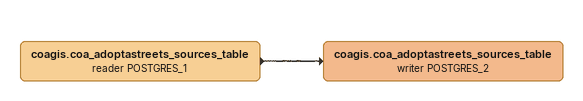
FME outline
coagis.coa_adoptastreets_sources_table (reader POSTGRES_1)
    -> coagis.coa_adoptastreets_sources_table (writer POSTGRES_2)
coagis.coa_adoptastreets_sources_table (writer POSTGRES_2)
